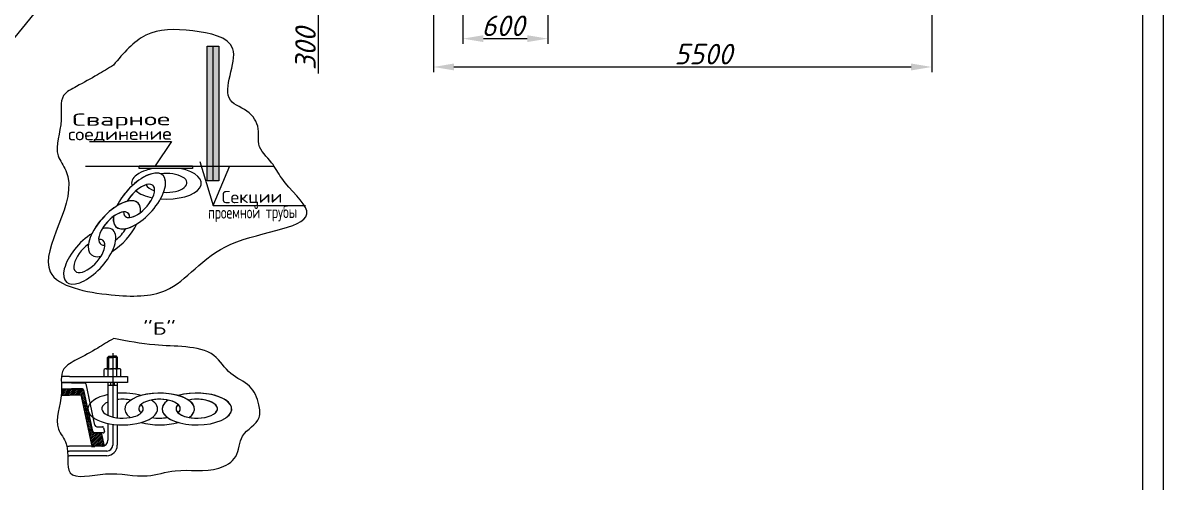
# Model space of a CAD drawing. Header units: millimetres. Extents: x 2479 to 6465, y 644 to 4399.
# Drawn here: x 3514 to 3791.4, y 1570.1 to 1681.8 of the extents above; entities that cross this region are included whole.
import ezdxf
from ezdxf.enums import TextEntityAlignment as Align

# ---------------------------------------------------------------- set-up
doc = ezdxf.new("R2010")
doc.units = ezdxf.units.MM
doc.header["$PDMODE"] = 1
doc.styles.add('3', font='complex')
doc.styles.add('3m', font='italict.shx', dxfattribs={"height": 3})
doc.styles.get("Standard").update_dxf_attribs({"font": 'isocpeui.ttf'})
doc.dimstyles.new('ISO-25$0', dxfattribs={"dimtxt": 2.5, "dimasz": 2.5, "dimexe": 1.25, "dimexo": 2, "dimgap": 3, "dimtad": 1, "dimjust": 2, "dimtih": 1, "dimtoh": 1, "dimdec": 3, "dimlfac": 0.1, "dimtxsty": '3m', "dimblk": 'NONE', "dimcen": 2.5, "dimdle": 2, "dimse1": 1, "dimse2": 1, "dimclrd": 256, "dimclrt": 5, "dimadec": 0, "dimazin": 0, "dimtm": 1e-09, "dimtfac": 1, "dimtdec": 3, "dimtmove": 0, "dimatfit": 3, "dimfxl": 0, "dimlwd": 0, "dimlwe": 0, "dimarcsym": 0})

# ---------------------------------------------------------------- blocks, each defined once
blk = doc.blocks.new('*D254')
at = {"color": 0, "linetype": 'Continuous', "lineweight": -2}
for p, q in [((3585.93, 1706.35), (3585.93, 1711.35)), ((3684.39, 1701.35), (3584.68, 1701.35)), ((3585.93, 1701.35), (3585.93, 1691.35)), ((3684.39, 1691.35), (3584.68, 1691.35)), ((3585.93, 1686.35), (3585.93, 1669.48))]:
    blk.add_line(p, q, dxfattribs=at)
at = {"color": 0, "linetype": 'Continuous', "lineweight": 40}
for points in [[(3585.1, 1706.35), (3586.77, 1706.35), (3585.93, 1701.35)], [(3585.1, 1686.35), (3586.77, 1686.35), (3585.93, 1691.35)]]:
    blk.add_solid(points, dxfattribs=at)
at = {"layer": 'Defpoints', "color": 0, "linetype": 'Continuous', "lineweight": 40}
for p in [(3685.01, 1701.35), (3585.93, 1691.35), (3685.01, 1691.35)]:
    blk.add_point(p, dxfattribs=at)
at = {"color": 0, "linetype": 'Continuous', "lineweight": 18, "insert": (3582.81, 1675.42), "char_height": 5, "attachment_point": 5, "rotation": 90}
blk.add_mtext('300', dxfattribs=at)
blk = doc.blocks.new('*D268')
at = {"color": 0, "linetype": 'Continuous', "lineweight": -2}
for p, q in [((3613.92, 1702.13), (3613.92, 1669.78)), ((3735.14, 1702), (3735.14, 1669.78)), ((3618.92, 1671.03), (3730.14, 1671.03))]:
    blk.add_line(p, q, dxfattribs=at)
at = {"color": 0, "linetype": 'Continuous', "lineweight": 40}
for points in [[(3618.92, 1671.87), (3618.92, 1670.2), (3613.92, 1671.03)], [(3730.14, 1671.87), (3730.14, 1670.2), (3735.14, 1671.03)]]:
    blk.add_solid(points, dxfattribs=at)
at = {"layer": 'Defpoints', "color": 0, "linetype": 'Continuous', "lineweight": 40}
for p in [(3613.92, 1702.76), (3735.14, 1702.62), (3735.14, 1671.03)]:
    blk.add_point(p, dxfattribs=at)
at = {"color": 0, "linetype": 'Continuous', "lineweight": 18, "insert": (3679.57, 1674.16), "char_height": 5, "attachment_point": 5}
blk.add_mtext('5500', dxfattribs=at)
blk = doc.blocks.new('A$C326A1FEC')
for p, q in [((-1.66, 9.21), (-4.16, 9.21)), ((-1.66, 9.21), (1.47, 9.21)), ((1.77, 8.97), (3.94, -1.06)), ((-4.12, 7.74), (-1.66, 7.74)), ((0.97, 7.74), (-1.66, 7.74)), ((3.49, -2.78), (1.27, 7.5)), ((4.44, -1.46), (5.82, -1.46)), ((6.12, -1.7), (6.32, -2.62)), ((6.01, -2.96), (3.94, -2.96))]:
    blk.add_line(p, q)
for centre, radius, start, end in [((1.47, 8.91), 0.304, 12.2269, 90), ((0.97, 7.44), 0.304, 12.2269, 90), ((3.94, -2.46), 0.507, 192.2269, 270), ((4.44, -0.95), 0.507, 192.2269, 270), ((5.82, -1.77), 0.304, 12.2269, 90), ((6.01, -2.66), 0.304, 270, 12.2269)]:
    blk.add_arc(centre, radius, start, end)
blk = doc.blocks.new('A$C27CA7641')
at = {"color": 7, "linetype": 'Continuous'}
for centre, major_axis, start_param, end_param in [((-12.07, 13.62), (8.48, 0), 7.294956, 11.5546), ((-3.08, 13.62), (8.48, 0), 5.720001, 9.98771), ((-3.08, 13.62), (8.48, 0), 12.003187, 14.696192), ((5.98, 13.62), (8.48, 0), 2.545521, 8.417475), ((5.98, 13.62), (8.48, 0), 5.715454, 8.417475), ((-12.1, 13.7), (5.04, 0), 7.440403, 11.372886), ((-12.1, 13.7), (5.04, 0), 5.089701, 6.753047), ((-3.11, 13.7), (5.04, 0), 5.82757, 9.89464), ((-12.07, 13.62), (8.48, 0), 5.271414, 6.885713), ((-3.11, 13.7), (5.04, 0), 12.110756, 14.539106), ((5.98, 13.62), (8.48, 0), 8.828706, 10.358136), ((5.94, 13.7), (5.04, 0), 2.685978, 8.266611), ((5.94, 13.7), (5.04, 0), 8.969163, 11.365873), ((5.94, 13.7), (5.04, 0), 5.804403, 8.266611), ((-3.11, 13.7), (5.04, 0), 10.630185, 11.383827), ((-3.08, 13.62), (8.48, 0), 10.436549, 11.559068)]:
    blk.add_ellipse(centre, major_axis=major_axis, ratio=0.456123, start_param=start_param, end_param=end_param, dxfattribs=at)
blk = doc.blocks.new('*D308')
at = {"color": 0, "linetype": 'Continuous', "lineweight": -2}
for p, q in [((3621.1, 1692.61), (3621.1, 1676.67)), ((3641.76, 1692.61), (3641.76, 1676.67)), ((3626.1, 1677.92), (3636.76, 1677.92))]:
    blk.add_line(p, q, dxfattribs=at)
at = {"color": 0, "linetype": 'Continuous', "lineweight": 40}
for points in [[(3626.1, 1678.75), (3626.1, 1677.08), (3621.1, 1677.92)], [(3636.76, 1678.75), (3636.76, 1677.08), (3641.76, 1677.92)]]:
    blk.add_solid(points, dxfattribs=at)
at = {"layer": 'Defpoints', "color": 0, "linetype": 'Continuous', "lineweight": 40}
for p in [(3621.1, 1693.23), (3641.76, 1693.23), (3641.76, 1677.92)]:
    blk.add_point(p, dxfattribs=at)
at = {"color": 0, "linetype": 'Continuous', "lineweight": 18, "insert": (3630.86, 1681.04), "char_height": 5, "attachment_point": 5}
blk.add_mtext('600', dxfattribs=at)

msp = doc.modelspace()

# ---------------------------------------------------------------- hatches: boundary and pattern name
for points in [[(3558.93036, 1676.05266), (3560.30389, 1676.05266), (3560.30561, 1643.35725), (3558.93036, 1643.35725)], [(3560.32831, 1676.05266), (3561.66355, 1676.05266), (3561.70808, 1643.35725), (3560.32831, 1643.35725)]]:
    msp.add_hatch(color=254).paths.add_polyline_path(points)

# ---------------------------------------------------------------- linework, layer by layer
at = {"color": 7}
for p, q in [((3791.44567, 1889.44515), (3791.44567, 1501.50833)), ((3786.44567, 1884.67941), (3786.44567, 1507.19857))]:
    msp.add_line(p, q, dxfattribs=at)
for p, q in [((3535.89853, 1707.70389), (3445.61206, 1596.33961)), ((3560.2656, 1676.05266), (3560.2656, 1643.35725)), ((3530.24785, 1652.90597), (3550.20602, 1652.90597)), ((3550.20602, 1652.90597), (3546.26606, 1646.96748)), ((3557.08216, 1648.03722), (3560.31552, 1637.39286)), ((3529.3053, 1646.9484), (3575.15578, 1646.9484)), ((3560.31552, 1637.39286), (3564.43647, 1646.96011)), ((3560.31552, 1637.39286), (3582.82224, 1637.39286)), ((3534.65472, 1600.40638), (3534.93857, 1600.70347)), ((3534.93857, 1600.70347), (3535.87122, 1600.70347)), ((3534.93857, 1597.68308), (3534.93857, 1600.70347)), ((3536.82714, 1600.70347), (3535.89449, 1600.70347)), ((3535.90823, 1601.48736), (3535.90823, 1585.93993)), ((3537.11099, 1600.40638), (3536.82714, 1600.70347)), ((3536.82714, 1597.68308), (3536.82714, 1600.70347)), ((3534.65472, 1600.40638), (3535.87122, 1600.40638)), ((3534.65472, 1597.68308), (3534.65472, 1600.40638)), ((3537.11099, 1600.40638), (3535.89449, 1600.40638)), ((3537.11099, 1597.68308), (3537.11099, 1600.40638)), ((3525.37315, 1595.81583), (3523.42695, 1595.81583)), ((3525.37315, 1595.81583), (3539.49764, 1595.81583)), ((3533.84371, 1595.81583), (3533.84371, 1597.49361)), ((3534.31967, 1597.68308), (3535.87122, 1597.68308)), ((3534.81692, 1595.85104), (3534.81692, 1597.68308)), ((3537.44603, 1597.68308), (3535.89449, 1597.68308)), ((3536.94879, 1595.85104), (3536.94879, 1597.68308)), ((3537.92199, 1595.81583), (3537.92199, 1597.49361)), ((3539.49764, 1595.81583), (3539.49764, 1594.3218)), ((3523.43299, 1591.47225), (3524.70286, 1592.74212)), ((3539.49764, 1594.3218), (3523.43812, 1594.3218)), ((3523.45806, 1591.92794), (3524.27224, 1592.74212)), ((3525.38754, 1592.74212), (3523.46513, 1592.74212)), ((3523.46678, 1592.36728), (3523.84162, 1592.74212)), ((3523.66176, 1591.2704), (3525.13348, 1592.74212)), ((3524.09238, 1591.2704), (3525.5641, 1592.74212)), ((3524.523, 1591.2704), (3525.99472, 1592.74212)), ((3524.95362, 1591.2704), (3526.42534, 1592.74212)), ((3525.38424, 1591.2704), (3526.85597, 1592.74212)), ((3525.38754, 1592.74212), (3528.51444, 1592.74212)), ((3525.81486, 1591.2704), (3527.28659, 1592.74212)), ((3526.24548, 1591.2704), (3527.71721, 1592.74212)), ((3526.6761, 1591.2704), (3528.14783, 1592.74212)), ((3527.10672, 1591.2704), (3528.5728, 1592.73648)), ((3527.53734, 1591.2704), (3528.80269, 1592.53575)), ((3528.81203, 1592.50212), (3530.98635, 1582.46833)), ((3534.741, 1594.3218), (3534.741, 1586.33875)), ((3537.02471, 1593.60443), (3534.741, 1593.60443)), ((3535.46064, 1593.60443), (3535.46064, 1594.31213)), ((3536.33663, 1593.63561), (3536.33663, 1594.31213)), ((3536.33663, 1593.60443), (3536.33663, 1594.23677)), ((3537.02471, 1594.3218), (3537.02471, 1585.73753)), ((3523.41634, 1591.2704), (3525.38754, 1591.2704)), ((3528.01292, 1591.2704), (3525.38754, 1591.2704)), ((3527.96796, 1591.2704), (3528.88107, 1592.18351)), ((3528.26495, 1591.13677), (3528.95777, 1591.82958)), ((3530.87037, 1579.21743), (3528.3105, 1591.03039)), ((3528.36014, 1590.80134), (3529.03446, 1591.47566)), ((3528.43684, 1590.44741), (3529.11116, 1591.12173)), ((3528.51353, 1590.09348), (3529.18785, 1590.76781)), ((3528.59023, 1589.73956), (3529.26455, 1590.41388)), ((3528.66692, 1589.38563), (3529.34124, 1590.05996)), ((3528.74362, 1589.03171), (3529.41794, 1589.70603)), ((3528.82031, 1588.67778), (3529.49464, 1589.35211)), ((3528.89701, 1588.32386), (3529.57133, 1588.99818)), ((3528.9737, 1587.96993), (3529.64803, 1588.64426)), ((3529.0504, 1587.61601), (3529.72472, 1588.29033)), ((3529.1271, 1587.26208), (3529.80142, 1587.93641)), ((3529.20379, 1586.90816), (3529.87811, 1587.58248)), ((3529.28049, 1586.55423), (3529.95481, 1587.22855)), ((3529.35718, 1586.20031), (3530.0315, 1586.87463)), ((3529.43388, 1585.84638), (3530.1082, 1586.5207)), ((3529.51057, 1585.49246), (3530.18489, 1586.16678)), ((3529.58727, 1585.13853), (3530.26159, 1585.81285)), ((3529.66396, 1584.78461), (3530.33829, 1585.45893)), ((3529.74066, 1584.43068), (3530.41498, 1585.105)), ((3529.81736, 1584.07676), (3530.49168, 1584.75108)), ((3529.89405, 1583.72283), (3530.56837, 1584.39715)), ((3529.97075, 1583.36891), (3530.64507, 1584.04323)), ((3534.741, 1584.38801), (3534.741, 1580.34871)), ((3535.90823, 1584.18391), (3535.90823, 1579.07998)), ((3537.02471, 1584.06754), (3537.02471, 1579.07998)), ((3530.04744, 1583.01498), (3530.72176, 1583.6893)), ((3530.12414, 1582.66106), (3530.79846, 1583.33538)), ((3530.20083, 1582.30713), (3530.87515, 1582.98145)), ((3530.27753, 1581.95321), (3530.95185, 1582.62753)), ((3530.35422, 1581.59928), (3531.05578, 1582.30084)), ((3530.43092, 1581.24536), (3531.29123, 1582.10567)), ((3530.50761, 1580.89143), (3531.6845, 1582.06832)), ((3530.58431, 1580.53751), (3532.11512, 1582.06832)), ((3530.66101, 1580.18358), (3532.54574, 1582.06832)), ((3530.7377, 1579.82966), (3532.96037, 1582.05233)), ((3530.8144, 1579.47573), (3533.16172, 1581.82305)), ((3530.89822, 1579.12894), (3533.23841, 1581.46913)), ((3531.48233, 1582.06832), (3532.86299, 1582.06832)), ((3533.16058, 1581.82831), (3533.73308, 1579.1864)), ((3524.74901, 1578.82624), (3525.31197, 1578.82624)), ((3533.21852, 1578.82624), (3525.43432, 1578.82624)), ((3530.76029, 1578.73735), (3531.58074, 1578.73735)), ((3531.09559, 1578.89568), (3533.31511, 1581.1152)), ((3533.43549, 1578.81741), (3531.36635, 1578.81741)), ((3531.44794, 1578.81741), (3533.39181, 1580.76128)), ((3531.87856, 1578.81741), (3533.4685, 1580.40735)), ((3532.30918, 1578.81741), (3533.5452, 1580.05343)), ((3532.7398, 1578.81741), (3533.62189, 1579.6995)), ((3533.17043, 1578.81741), (3533.69859, 1579.34558)), ((3524.91548, 1577.65901), (3525.31197, 1577.65901)), ((3524.97011, 1576.54253), (3525.31197, 1576.54253)), ((3534.48725, 1577.65901), (3525.43432, 1577.65901)), ((3534.48725, 1576.54253), (3525.43432, 1576.54253))]:
    msp.add_line(p, q)
for points in [[(3558.93036, 1676.05266), (3561.71122, 1676.05266), (3561.71122, 1643.35725), (3558.93036, 1643.35725)], [(3558.93036, 1676.05266), (3560.30389, 1676.05266), (3560.30561, 1643.35725), (3558.93036, 1643.35725)], [(3542.36271, 1647.01747), (3555.33904, 1647.01747), (3555.33904, 1646.33834), (3542.36271, 1646.33834)]]:
    msp.add_lwpolyline(points, close=True)
for centre, radius, start, end in [((3546.0792, 1638.87675), 7.32418, 106.6776349, 126.496377), ((3534.33367, 1596.95537), 0.72784, 48.548327, 132.3113798), ((3535.88285, 1594.51524), 3.17072, 70.3283083, 109.6716917), ((3537.43203, 1596.95537), 0.72784, 47.6886202, 131.451673), ((3528.51444, 1592.43763), 0.30449, 12.2269331, 90), ((3528.01292, 1590.96591), 0.30449, 12.2269331, 90), ((3531.48233, 1582.57581), 0.50749, 192.2269331, 270), ((3532.86299, 1581.76382), 0.30449, 12.2269331, 90), ((3531.36635, 1579.32491), 0.50749, 192.2269331, 270), ((3533.21852, 1580.34871), 1.52247, 270, 0), ((3533.43549, 1579.12191), 0.30449, 270, 12.2269331), ((3534.48725, 1579.07998), 2.53746, 270, 0), ((3534.48725, 1579.07998), 1.42098, 270, 0)]:
    msp.add_arc(centre, radius, start, end)
at = {"color": 7, "linetype": 'Continuous'}
for centre, major_axis, start_param, end_param in [((3548.99071, 1642.7761), (8.47501, 0), 8.252820225, 8.486968547), ((3548.99071, 1642.7761), (8.47501, 0), 4.53975327, 7.455143043), ((3548.9558, 1642.85075), (5.04111, 0), 4.579662782, 8.129168005), ((3548.99071, 1642.7761), (8.47501, 0), 2.601276775, 3.306221869), ((3548.9558, 1642.85075), (5.04111, 0), 3.342769479, 4.114120331), ((3548.99071, 1642.7761), (8.47501, 0), 3.641857742, 4.302609432), ((3538.35006, 1587.88563), (8.47501, 0), 8.29388055, 11.554599696), ((3538.31516, 1587.96028), (5.04111, 0), 8.642064255, 11.37288649), ((3538.35006, 1587.88563), (8.47501, 0), 7.294956226, 8.011010223), ((3538.31516, 1587.96028), (5.04111, 0), 7.440402616, 8.112848169), ((3547.33968, 1587.88563), (8.47501, 0), 5.720001306, 9.987710265), ((3547.30478, 1587.96028), (5.04111, 0), 5.827570474, 9.894639514), ((3547.33968, 1587.88563), (8.47501, 0), 12.003186614, 14.696192349), ((3538.35006, 1587.88563), (8.47501, 0), 5.271414389, 6.88571307), ((3547.30478, 1587.96028), (5.04111, 0), 12.110755782, 14.539105872), ((3556.39343, 1587.88563), (8.47501, 0), 8.828706207, 10.358135952), ((3556.39343, 1587.88563), (8.47501, 0), 2.5455209, 8.41747543), ((3556.35852, 1587.96028), (5.04111, 0), 2.685977821, 8.266611128), ((3556.39343, 1587.88563), (8.47501, 0), 5.715454318, 8.41747543), ((3556.35852, 1587.96028), (5.04111, 0), 5.804402877, 8.266611128), ((3538.31516, 1587.96028), (5.04111, 0), 5.089701183, 6.75304686), ((3556.35852, 1587.96028), (5.04111, 0), 8.969163128, 11.365872638), ((3547.33968, 1587.88563), (8.47501, 0), 10.436548879, 11.559068083), ((3547.30478, 1587.96028), (5.04111, 0), 10.630184869, 11.383827219)]:
    msp.add_ellipse(centre, major_axis=major_axis, ratio=0.456122685, start_param=start_param, end_param=end_param, dxfattribs=at)
for points in [[(3536.08364, 1671.47709), (3543.97542, 1678.76011), (3555.37428, 1679.80935), (3565.1233, 1675.46252), (3564.56482, 1662.94325), (3569.13895, 1659.84887), (3571.39083, 1655.34795), (3571.4612, 1652.25356), (3574.58238, 1647.75264), (3577.01896, 1643.9855), (3583.14732, 1636.04131), (3564.67335, 1627.94722), (3548.77494, 1616.70543), (3535.57626, 1615.65619), (3520.72774, 1621.20214), (3524.52361, 1645.85381), (3522.67616, 1649.43005), (3523.38386, 1658.18906), (3523.98267, 1664.06467), (3527.12734, 1666.31894), (3532.19407, 1669.13202), (3536.08364, 1671.47709)], [(3536.15027, 1605.0399), (3546.12382, 1603.46842), (3553.72391, 1602.97613), (3560.54991, 1600.86632), (3564.63144, 1596.50606), (3569.20557, 1593.41167), (3571.45745, 1588.91075), (3571.52782, 1585.81637), (3567.51667, 1581.31545), (3565.82776, 1576.32224), (3561.74623, 1573.50916), (3551.12017, 1572.87622), (3544.3379, 1571.66636), (3534.15186, 1572.10139), (3525.57543, 1572.38394), (3524.59023, 1579.41662), (3522.74279, 1582.99285), (3523.45048, 1591.75187), (3524.0493, 1597.62748), (3527.19397, 1599.88175), (3532.26069, 1602.69482), (3536.15027, 1605.0399)]]:
    msp.add_spline(points, degree=3)

# ---------------------------------------------------------------- block references
at = {"rotation": 47.93282860227602}
msp.add_blockref('A$C27CA7641', (3548.5251, 1624.88579), dxfattribs=at)
msp.add_blockref('A$C326A1FEC', (3527.58486, 1585.04718))

# ---------------------------------------------------------------- texts
at = {"color": 7, "linetype": 'Continuous', "style": '3'}
for s, rotation, width, p, p2 in [('Сварное ', 0.4399489, 1.293573, (3526.08035, 1656.7048), (3553.0598, 1656.91196)), (' соединение', 0.4327438, 0.941207, (3522.84597, 1653.1582), (3550.27464, 1653.36537)), ('Секции ', 0.7067901, 0.85189, (3562.44091, 1637.88535), (3579.23403, 1638.09252)), ('проемной трубы', 0.5478308, 0.530318, (3559.1183, 1634.1221), (3580.78457, 1634.32927))]:
    msp.add_text(s, height=3, rotation=rotation, dxfattribs=dict(at, width=width)).set_placement(p, p2, align=Align.FIT)
at = {"color": 7, "linetype": 'Continuous', "style": '3', "width": 1.285706}
msp.add_text('"Б"', height=3, dxfattribs=at).set_placement((3543.35242, 1605.94616), (3551.25033, 1605.94616), align=Align.FIT)

# ---------------------------------------------------------------- dimensions: what is measured, and where the dimension line sits
at = {"color": 172, "linetype": 'Continuous', "lineweight": 18}
for base, p1, p2, angle, text, picture, middle, dimtype in [((3585.93428, 1691.35337), (3685.01059, 1701.35337), (3685.01059, 1691.35337), 90, '300', '*D254', (3585.93428, 1675.41777), 160), ((3641.76145, 1677.91514), (3621.10098, 1693.23425), (3641.76145, 1693.23425), 0, '600', '*D308', (3630.8552, 1677.91514), 161)]:
    dim = msp.add_linear_dim(base=base, p1=p1, p2=p2, angle=angle, text=text, dimstyle='ISO-25$0', override={"dimtxt": 5, "dimasz": 5, "dimexo": 0.625, "dimgap": 0.625, "dimjust": 0, "dimtih": 0, "dimtoh": 0, "dimdec": 2, "dimlfac": 50, "dimpost": '', "dimtxsty": 'Standard', "dimdle": 0, "dimse1": 0, "dimse2": 0, "dimclrd": 0, "dimclrt": 0, "dimtm": 0, "dimtdec": 2, "dimlwd": 65534, "dimlwe": 65534}, dxfattribs=at)
    dim.commit()
    dim.dimension.update_dxf_attribs({"geometry": picture, "text_midpoint": middle, "dimtype": dimtype})
dim = msp.add_linear_dim(base=(3735.14061, 1671.03328), p1=(3613.91683, 1702.75784), p2=(3735.14061, 1702.62067), text='5500', dimstyle='ISO-25$0', override={"dimtxt": 5, "dimasz": 5, "dimexo": 0.625, "dimgap": 0.625, "dimjust": 0, "dimtih": 0, "dimtoh": 0, "dimdec": 2, "dimlfac": 50, "dimpost": '', "dimtxsty": 'Standard', "dimdle": 0, "dimse1": 0, "dimse2": 0, "dimclrd": 0, "dimclrt": 0, "dimtm": 0, "dimtdec": 2, "dimlwd": 65534, "dimlwe": 65534}, dxfattribs=at)
dim.commit()
dim.dimension.update_dxf_attribs({"geometry": '*D268', "text_midpoint": (3679.57117, 1671.03328), "dimtype": 160})

doc.saveas('drawing.dxf')
